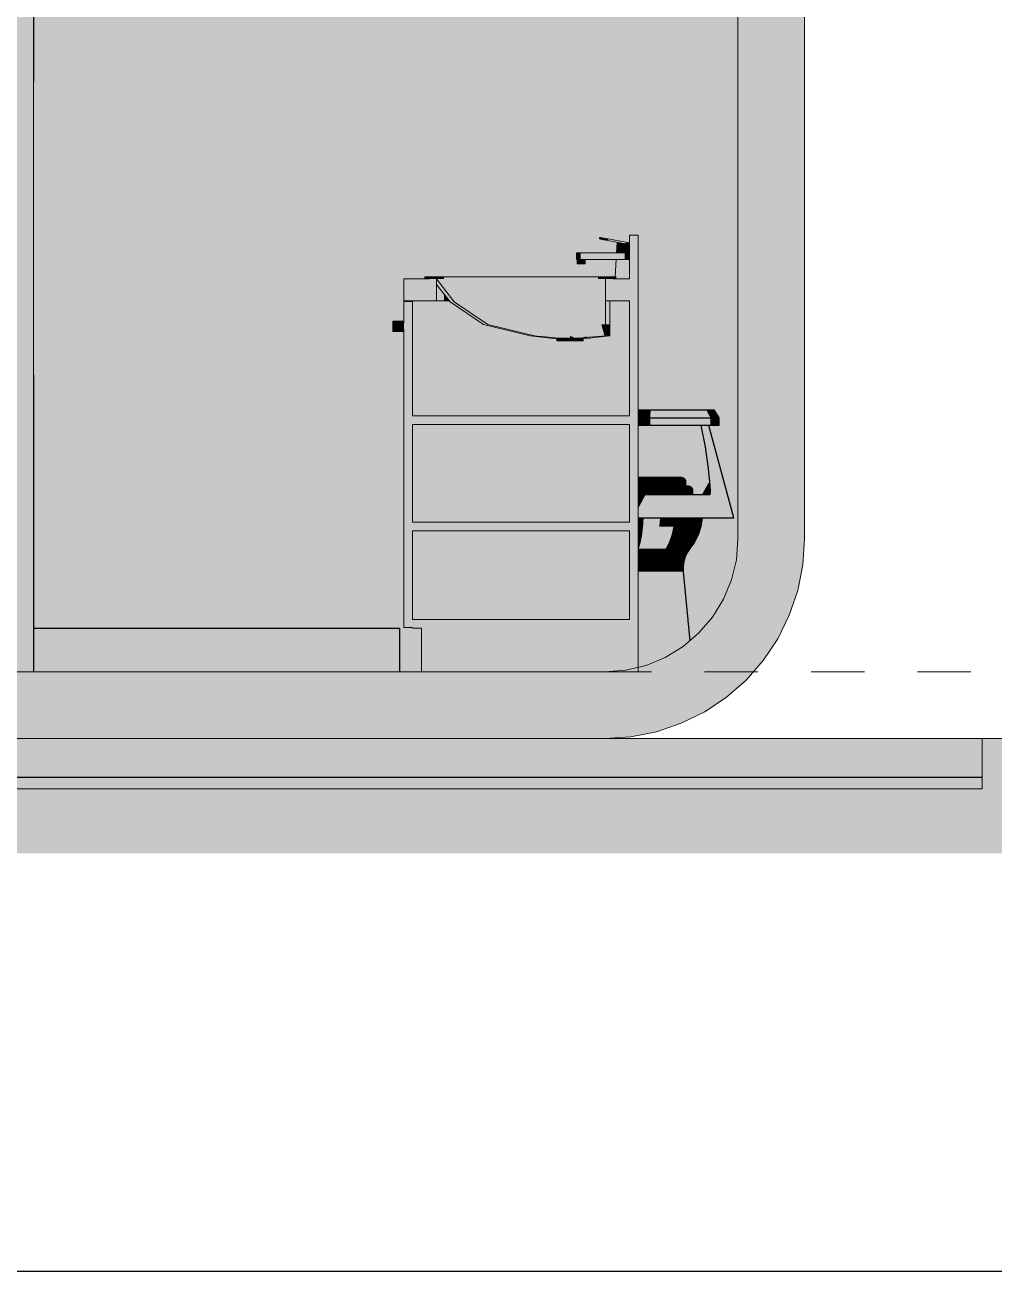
# Model space of a CAD drawing. Header units: millimetres. Extents: x -419 to 20046, y -14642 to 2638.
# Drawn here: x 10026.3 to 10142.8, y -773.4 to -623.5 of the extents above; entities that cross this region are included whole.
import ezdxf

# ---------------------------------------------------------------- set-up
doc = ezdxf.new("R2010")
doc.units = ezdxf.units.MM
for name, color, linetype, true_color in [('PDF6_A$$$FLOOR$$$RAILINGS.3D', 7, 'Continuous', 0x757575), ('PDF6_A$$$SLAB$$$FLOOR$$$STRUCTURAL.3D', 7, 'Continuous', 0x757575), ('PDF6_A$$$WALL$$$EXTERIOR.3D', 7, 'Continuous', 0x757575), ('PDF6_A$$$WALL$$$INTERIOR.3D', 7, 'Continuous', 0xbfbfbf), ('PDF6_P$$$PLUMBING$$$FIXTURES.3D', 7, 'Continuous', 0xffffff)]:
    doc.layers.add(name, color=color, linetype=linetype, true_color=true_color)
doc.layers.add('PDF6_Geometry', color=7, linetype='Continuous')

msp = doc.modelspace()

# ---------------------------------------------------------------- hatches: boundary and pattern name
at = {"layer": 'PDF6_A$$$WALL$$$EXTERIOR.3D', "true_color": 0xffffff, "transparency": 33554559}
for points in [[(9572.191, -584.525), (9572.191, -592.525), (10096.007, -592.525), (10098.512, -592.721), (10100.953, -593.308), (10103.271, -594.268), (10105.413, -595.581), (10107.323, -597.211), (10108.953, -599.121), (10110.264, -601.261), (10111.226, -603.581), (10111.811, -606.023), (10112.007, -608.525), (10112.007, -685.325), (10111.811, -687.829), (10111.226, -690.268), (10110.264, -692.589), (10108.953, -694.731), (10107.323, -696.638), (10105.413, -698.268), (10103.271, -699.581), (10100.953, -700.541), (10098.512, -701.128), (10096.007, -701.325), (9572.191, -701.325), (9572.191, -709.325), (10096.007, -709.325), (10099.142, -709.121), (10102.221, -708.508), (10105.191, -707.498), (10108.008, -706.11), (10110.619, -704.366), (10112.98, -702.295), (10115.048, -699.936), (10116.792, -697.326), (10118.18, -694.509), (10119.191, -691.536), (10119.803, -688.457), (10120.007, -685.325), (10120.007, -608.525), (10119.803, -605.393), (10119.191, -602.314), (10118.18, -599.341), (10116.792, -596.526), (10115.048, -593.916), (10112.98, -591.555), (10110.619, -589.483), (10108.008, -587.74), (10105.191, -586.352), (10102.221, -585.344), (10099.142, -584.731), (10096.007, -584.525)], [(10027.353, -696.076), (10071.342, -696.076), (10071.342, -701.325), (10073.95, -701.325), (10073.95, -696.076), (10072.902, -696.076), (10072.902, -695.998), (10071.851, -695.998), (10071.851, -660.408), (10070.538, -660.408), (10070.538, -659.148), (10071.851, -659.148), (10071.851, -656.784), (10072.902, -656.784), (10072.902, -656.706), (10071.851, -656.706), (10071.851, -654.081), (10074.376, -654.081), (10074.376, -653.819), (10097.264, -653.819), (10097.37, -651.72), (10093.631, -651.72), (10093.631, -652.244), (10092.686, -652.244), (10092.686, -651.72), (10092.58, -651.72), (10092.58, -650.931), (10097.411, -650.931), (10097.474, -649.674), (10095.365, -649.271), (10095.402, -649.067), (10098.958, -649.742), (10098.958, -648.832), (10100.008, -648.832), (10100.008, -669.829), (10109.115, -669.829), (10109.722, -670.756), (10109.722, -671.683), (10109.671, -671.683), (10108.5, -671.683), (10111.523, -682.793), (10107.719, -682.793), (10107.547, -683.841), (10107.235, -684.831), (10106.791, -685.725), (10106.235, -686.499), (10105.915, -686.947), (10105.665, -687.472), (10105.499, -688.051), (10105.421, -688.661), (10105.433, -689.278), (10106.222, -697.578), (10107.323, -696.638), (10108.953, -694.731), (10110.264, -692.589), (10111.226, -690.268), (10111.811, -687.829), (10112.007, -685.325), (10112.007, -608.525), (10111.811, -606.023), (10111.226, -603.581), (10110.264, -601.261), (10108.953, -599.121), (10107.323, -597.211), (10105.413, -595.581), (10103.271, -594.268), (10100.953, -593.308), (10098.512, -592.721), (10096.007, -592.525), (10027.353, -592.525)]]:
    msp.add_hatch(color=7, dxfattribs=at).paths.add_polyline_path(points)
at = {"layer": 'PDF6_P$$$PLUMBING$$$FIXTURES.3D', "true_color": 0x858e8e, "transparency": 33554559}
for points in [[(10097.988, -650.931), (10098.406, -650.931), (10098.565, -650.931), (10098.565, -649.88), (10098.015, -649.777)], [(10097.264, -653.819), (10097.383, -653.819), (10097.378, -654.081), (10097.428, -654.081), (10097.532, -651.72), (10097.37, -651.72)], [(10097.967, -651.72), (10097.909, -654.081), (10098.565, -654.081), (10098.565, -651.72), (10098.406, -651.72)]]:
    msp.add_hatch(color=252, dxfattribs=at).paths.add_polyline_path(points)
at = {"layer": 'PDF6_P$$$PLUMBING$$$FIXTURES.3D', "transparency": 33554559}
for points in [[(10075.766, -654.081), (10075.766, -654.726), (10077.397, -656.81), (10077.903, -656.81), (10075.769, -654.081)], [(10096.09, -656.81), (10096.597, -656.81), (10096.597, -656.706), (10096.093, -656.706), (10096.093, -654.081), (10096.09, -654.081)], [(10077.314, -656.706), (10072.902, -656.706), (10072.902, -670.529), (10098.958, -670.529), (10098.958, -656.706), (10096.597, -656.706), (10096.597, -660.904), (10093.394, -661.272), (10093.394, -661.534), (10090.245, -661.534), (10090.245, -661.272), (10087.04, -660.904), (10081.428, -659.541), (10077.397, -656.81)], [(10089.428, -660.904), (10087.68, -660.904), (10089.136, -661.065), (10090.093, -661.143), (10090.635, -661.181)], [(10093.561, -661.136), (10094.606, -661.053), (10095.155, -661.012), (10095.957, -660.904), (10094.208, -660.904)], [(10100.991, -671.683), (10100.008, -675.188), (10100.008, -677.912), (10100.522, -677.912), (10100.868, -677.912)], [(10102.901, -677.912), (10103.067, -677.912), (10103.518, -677.912), (10105.519, -671.683), (10103.072, -671.683)], [(10105.519, -671.683), (10105.171, -677.912), (10105.176, -677.912), (10105.229, -677.914), (10105.33, -677.935), (10105.426, -677.975), (10105.511, -678.033), (10105.584, -678.106), (10105.615, -678.149), (10107.56, -671.683)], [(10107.56, -671.683), (10105.615, -678.149), (10105.642, -678.192), (10105.683, -678.285), (10105.703, -678.386), (10105.705, -678.438), (10105.705, -678.963), (10106.018, -678.963), (10106.068, -678.965), (10106.169, -678.985), (10106.267, -679.026), (10106.353, -679.081), (10106.426, -679.154), (10106.484, -679.24), (10106.509, -679.3)], [(10107.56, -671.683), (10106.509, -679.3), (10106.522, -679.336), (10106.544, -679.436), (10106.547, -679.487), (10106.547, -679.545), (10108.084, -674.256)], [(10100.008, -686.947), (10101.641, -686.947), (10101.82, -686.499), (10100.102, -686.499), (10100.008, -686.842)], [(10100.008, -689.278), (10100.008, -695.139), (10100.21, -700.72), (10100.953, -700.541), (10101.946, -700.13), (10101.374, -689.278)], [(10101.374, -689.278), (10101.946, -700.13), (10103.271, -699.581), (10103.443, -699.478), (10102.76, -689.278)], [(10103.894, -689.278), (10104.64, -698.742), (10105.413, -698.268), (10105.519, -698.18), (10104.738, -689.278)]]:
    msp.add_hatch(color=256, dxfattribs=at).paths.add_polyline_path(points)

# ---------------------------------------------------------------- linework, layer by layer
at = {"layer": 'PDF6_A$$$FLOOR$$$RAILINGS.3D', "color": 7, "lineweight": 13}
for points in [[(10037.603, -701.325), (10031.203, -701.325)], [(10050.403, -701.325), (10044.003, -701.325)], [(10063.203, -701.325), (10056.803, -701.325)], [(10076.003, -701.325), (10069.603, -701.325)], [(10088.803, -701.325), (10082.403, -701.325)], [(10101.603, -701.325), (10095.203, -701.325)], [(10114.403, -701.325), (10108.003, -701.325)], [(10127.203, -701.325), (10120.803, -701.325)], [(10140.003, -701.325), (10133.603, -701.325)], [(10037.634, -709.327), (10031.234, -709.327)], [(10050.434, -709.327), (10044.034, -709.327)], [(10063.234, -709.327), (10056.834, -709.327)], [(10076.034, -709.327), (10069.634, -709.327)], [(10088.834, -709.327), (10082.434, -709.327)], [(10101.634, -709.327), (10095.234, -709.327)], [(10114.434, -709.327), (10108.034, -709.327)], [(10127.234, -709.327), (10120.834, -709.327)], [(10140.034, -709.327), (10133.634, -709.327)]]:
    msp.add_lwpolyline(points, dxfattribs=at)
at = {"layer": 'PDF6_A$$$FLOOR$$$RAILINGS.3D', "lineweight": 9}
msp.add_lwpolyline([(9467.941, -709.327), (10322.545, -709.327)], dxfattribs=at)
at = {"layer": 'PDF6_A$$$FLOOR$$$RAILINGS.3D', "color": 7, "lineweight": 0, "true_color": 0xffffff, "transparency": 33554559}
msp.add_solid([(9467.941, -723.115), (9467.941, -709.327), (10322.545, -723.115), (10322.545, -709.327)], dxfattribs=at)
at = {"layer": 'PDF6_A$$$SLAB$$$FLOOR$$$STRUCTURAL.3D', "color": 7, "lineweight": 18}
msp.add_lwpolyline([(10141.341, -715.382), (10141.341, -709.327), (9572.191, -709.327), (9489.341, -709.327), (9489.341, -715.382), (9572.191, -715.382)], close=True, dxfattribs=at)
at = {"layer": 'PDF6_A$$$SLAB$$$FLOOR$$$STRUCTURAL.3D', "color": 253, "lineweight": 25, "true_color": 0xa5a5a5}
msp.add_lwpolyline([(9489.341, -713.991), (9572.191, -713.991), (10141.341, -713.991)], dxfattribs=at)
at = {"layer": 'PDF6_A$$$SLAB$$$FLOOR$$$STRUCTURAL.3D', "color": 7, "lineweight": 0, "true_color": 0xffffff, "transparency": 33554559}
msp.add_solid([(9572.191, -715.382), (10141.341, -715.382), (9572.191, -709.327), (10141.341, -709.327)], dxfattribs=at)
at = {"layer": 'PDF6_A$$$WALL$$$EXTERIOR.3D', "color": 7, "lineweight": 18}
for points in [[(10120.007, -608.525), (10120.007, -685.325), (10119.803, -688.457), (10119.191, -691.536), (10118.18, -694.509), (10116.792, -697.326), (10115.048, -699.936), (10112.98, -702.295), (10110.619, -704.366), (10108.008, -706.11), (10105.191, -707.498), (10102.221, -708.508), (10099.142, -709.121), (10096.007, -709.325), (9572.191, -709.325)], [(9653.441, -701.325), (10025.254, -701.325), (10027.353, -701.325), (10073.95, -701.325), (10096.007, -701.325), (10098.512, -701.128), (10100.953, -700.541), (10103.271, -699.581), (10105.413, -698.268), (10107.323, -696.638), (10108.953, -694.731), (10110.264, -692.589), (10111.226, -690.268), (10111.811, -687.829), (10112.007, -685.325), (10112.007, -608.525)]]:
    msp.add_lwpolyline(points, dxfattribs=at)
at = {"layer": 'PDF6_A$$$WALL$$$INTERIOR.3D', "color": 7, "lineweight": 18}
msp.add_lwpolyline([(10027.353, -594.659), (10027.353, -701.325)], dxfattribs=at)
at = {"layer": 'PDF6_A$$$WALL$$$INTERIOR.3D', "lineweight": 9}
for points in [[(10027.358, -603.4), (10027.358, -630.363)], [(10027.358, -692.584), (10027.358, -665.621)]]:
    msp.add_lwpolyline(points, dxfattribs=at)
at = {"layer": 'PDF6_A$$$WALL$$$INTERIOR.3D', "color": 9, "lineweight": 25, "true_color": 0xc8c8c8}
msp.add_lwpolyline([(10027.358, -701.325), (10027.358, -692.584)], dxfattribs=at)
at = {"layer": 'PDF6_A$$$WALL$$$INTERIOR.3D', "color": 7, "lineweight": 0, "true_color": 0xffffff, "transparency": 33554559}
msp.add_solid([(10027.353, -701.325), (10027.353, -594.659), (10025.254, -701.325), (10025.254, -594.659)], dxfattribs=at)
at = {"layer": 'PDF6_Geometry', "lineweight": 25}
msp.add_lwpolyline([(10877.795, 209.325), (9456.692, 209.325), (9456.692, -773.353), (10877.795, -773.353)], close=True, dxfattribs=at)
at = {"layer": 'PDF6_P$$$PLUMBING$$$FIXTURES.3D', "color": 7, "lineweight": 18}
for points in [[(10073.95, -701.325), (10073.95, -696.076), (10072.902, -696.076), (10072.902, -695.998), (10071.851, -695.998), (10071.851, -660.171), (10070.538, -660.171), (10070.538, -659.382), (10071.851, -659.382), (10071.851, -656.784), (10072.902, -656.784), (10072.902, -670.529), (10098.958, -670.529), (10098.958, -656.706), (10096.093, -656.706), (10096.093, -654.081), (10096.09, -654.081), (10096.09, -653.819), (10096.977, -653.819), (10096.977, -654.081), (10098.958, -654.081), (10098.958, -648.832), (10100.008, -648.832), (10100.008, -654.081), (10100.008, -656.706), (10100.008, -695.026), (10100.008, -696.076), (10100.008, -701.325), (10096.007, -701.325)], [(10096.09, -654.081), (10096.09, -656.81), (10096.09, -659.541), (10096.09, -660.904), (10095.155, -661.012), (10094.606, -661.053), (10093.001, -661.181), (10092.296, -661.199), (10091.819, -661.214), (10091.192, -661.199), (10090.635, -661.181), (10090.093, -661.143), (10088.481, -661.012), (10088.214, -660.982), (10087.546, -660.904), (10081.935, -659.541), (10077.903, -656.81), (10075.769, -654.081), (10075.766, -654.081), (10075.769, -653.819), (10074.882, -653.819), (10074.882, -654.081), (10071.851, -654.081), (10071.851, -656.706), (10075.766, -656.706), (10075.766, -654.081)]]:
    msp.add_lwpolyline(points, dxfattribs=at)
at = {"layer": 'PDF6_P$$$PLUMBING$$$FIXTURES.3D', "color": 9, "lineweight": 9, "true_color": 0xbfbfbf}
for points in [[(10098.958, -649.742), (10098.514, -649.659), (10096.408, -649.258), (10095.899, -649.16), (10095.536, -649.092), (10095.402, -649.067), (10095.365, -649.271), (10095.496, -649.296), (10095.861, -649.366), (10096.367, -649.462), (10098.476, -649.865), (10098.958, -649.956)], [(10097.411, -650.931), (10097.474, -649.674)], [(10098.958, -651.72), (10098.406, -651.72), (10093.084, -651.72), (10092.827, -651.72), (10092.646, -651.72), (10092.58, -651.72), (10092.58, -650.931), (10092.646, -650.931), (10092.827, -650.931), (10093.084, -650.931), (10098.406, -650.931), (10098.958, -650.931)], [(10092.686, -651.72), (10092.686, -652.244), (10092.749, -652.244), (10092.921, -652.244), (10093.157, -652.244), (10093.394, -652.244), (10093.568, -652.244), (10093.631, -652.244), (10093.631, -651.72)], [(10097.264, -653.819), (10097.37, -651.72)], [(10074.376, -654.081), (10074.376, -653.819), (10074.882, -653.819)], [(10075.769, -653.819), (10076.691, -653.819), (10080.597, -653.819), (10085.928, -653.819), (10091.263, -653.819), (10095.168, -653.819), (10096.09, -653.819)], [(10096.977, -653.819), (10097.383, -653.819)], [(10096.597, -656.706), (10096.597, -656.81), (10096.597, -659.541), (10096.597, -660.904), (10093.394, -661.272), (10093.394, -661.534), (10093.183, -661.534), (10092.606, -661.534), (10091.819, -661.534), (10091.031, -661.534), (10090.454, -661.534), (10090.245, -661.534), (10090.245, -661.272), (10087.04, -660.904), (10081.428, -659.541), (10077.397, -656.81), (10075.766, -654.726)], [(10072.902, -656.784), (10072.902, -656.706)], [(10077.314, -656.706), (10076.691, -656.706), (10075.766, -656.706)], [(10070.538, -659.382), (10070.538, -659.231), (10070.538, -659.148), (10071.851, -659.148)], [(10071.851, -660.408), (10070.538, -660.408), (10070.538, -660.322), (10070.538, -660.171)], [(10093.394, -661.272), (10093.183, -661.272), (10092.606, -661.272), (10091.819, -661.272), (10091.031, -661.272), (10090.454, -661.272), (10090.245, -661.272)]]:
    msp.add_lwpolyline(points, dxfattribs=at)
at = {"layer": 'PDF6_P$$$PLUMBING$$$FIXTURES.3D', "color": 9, "lineweight": 25, "true_color": 0xc8c8c8}
for points in [[(10100.008, -669.829), (10101.52, -669.829), (10103.833, -669.829), (10106.537, -669.829), (10108.19, -669.829), (10108.293, -669.829), (10108.432, -669.829), (10108.56, -669.829), (10108.699, -669.829), (10108.85, -669.829), (10108.989, -669.829), (10109.082, -669.829), (10109.115, -669.829), (10109.722, -670.756)], [(10100.008, -670.756), (10101.46, -670.756), (10103.75, -670.756), (10106.441, -670.756), (10108.686, -670.756), (10108.875, -670.756), (10109.016, -670.756), (10109.145, -670.756), (10109.283, -670.756), (10109.435, -670.756), (10109.576, -670.756), (10109.671, -670.756), (10109.722, -670.756), (10109.722, -671.683), (10109.671, -671.683), (10109.576, -671.683), (10109.435, -671.683), (10109.283, -671.683), (10109.145, -671.683), (10109.016, -671.683), (10108.875, -671.683), (10108.686, -671.683), (10106.441, -671.683), (10103.75, -671.683), (10101.46, -671.683), (10100.008, -671.683)], [(10107.56, -671.683), (10108.084, -674.256), (10108.371, -676.579), (10108.568, -678.421), (10108.669, -679.605), (10108.641, -680.013), (10108.512, -680.013), (10108.044, -680.013), (10107.484, -680.013), (10106.764, -680.013), (10106.224, -680.013), (10105.534, -680.013), (10104.856, -680.013), (10104.007, -680.013), (10103.319, -680.013), (10102.087, -680.013), (10100.893, -680.013), (10100.008, -680.013)], [(10100.008, -682.793), (10100.893, -682.793), (10102.13, -682.793), (10103.319, -682.793), (10104.11, -682.793), (10105.078, -682.793), (10105.846, -682.793), (10106.64, -682.793), (10107.235, -682.793), (10108.104, -682.793), (10108.822, -682.793), (10109.392, -682.793), (10109.765, -682.793), (10109.911, -682.793), (10110.243, -682.793), (10110.518, -682.793), (10110.702, -682.793), (10110.841, -682.793), (10110.964, -682.793), (10111.1, -682.793), (10111.382, -682.793), (10111.475, -682.793), (10111.523, -682.793), (10108.5, -671.683)], [(10100.008, -677.912), (10100.522, -677.912), (10101.684, -677.912), (10103.067, -677.912), (10104.115, -677.912), (10104.786, -677.912), (10105.176, -677.912), (10105.229, -677.914), (10105.33, -677.935), (10105.426, -677.975), (10105.511, -678.033), (10105.584, -678.106), (10105.642, -678.192), (10105.683, -678.285), (10105.703, -678.386), (10105.705, -678.438), (10105.705, -678.963)], [(10100.008, -678.963), (10100.459, -678.963), (10101.79, -678.963), (10102.951, -678.963), (10103.909, -678.963), (10104.627, -678.963), (10105.733, -678.963), (10106.015, -678.963), (10106.068, -678.965), (10106.169, -678.985), (10106.267, -679.026), (10106.353, -679.081), (10106.426, -679.154), (10106.484, -679.24), (10106.522, -679.336), (10106.544, -679.436), (10106.547, -679.487), (10106.547, -680.013)], [(10107.719, -682.793), (10107.547, -683.841), (10107.235, -684.831), (10106.791, -685.725), (10106.235, -686.499), (10105.915, -686.947), (10105.665, -687.472), (10105.499, -688.051), (10105.421, -688.661), (10105.433, -689.278), (10106.222, -697.578)], [(10027.353, -696.076), (10071.342, -696.076), (10071.342, -701.325)]]:
    msp.add_lwpolyline(points, dxfattribs=at)
at = {"layer": 'PDF6_P$$$PLUMBING$$$FIXTURES.3D', "color": 7, "lineweight": 18}
for points in [[(10098.958, -683.301), (10098.958, -671.58), (10072.902, -671.58), (10072.902, -683.301)], [(10098.958, -695.026), (10098.958, -684.352), (10072.902, -684.352), (10072.902, -695.026)]]:
    msp.add_lwpolyline(points, close=True, dxfattribs=at)
at = {"layer": 'PDF6_P$$$PLUMBING$$$FIXTURES.3D', "color": 252, "lineweight": 0, "true_color": 0x858e8e, "transparency": 33554559}
for points in [[(10095.365, -649.271), (10095.496, -649.296), (10095.402, -649.067), (10095.536, -649.092)], [(10095.496, -649.296), (10095.861, -649.366), (10095.536, -649.092), (10095.899, -649.16)], [(10095.861, -649.366), (10096.367, -649.462), (10095.899, -649.16), (10096.408, -649.258)], [(10096.367, -649.462), (10098.476, -649.865), (10096.408, -649.258), (10098.514, -649.659)], [(10097.474, -649.674), (10097.411, -650.931), (10097.617, -649.701), (10097.564, -650.931)], [(10097.617, -649.701), (10097.564, -650.931), (10098.015, -649.777), (10097.988, -650.931)], [(10098.514, -649.659), (10098.476, -649.865), (10098.958, -649.742), (10098.958, -649.956)], [(10098.565, -649.88), (10098.565, -650.931), (10098.958, -649.956), (10098.958, -650.931)], [(10092.646, -651.72), (10092.646, -650.931), (10092.58, -651.72), (10092.58, -650.931)], [(10092.827, -651.72), (10092.827, -650.931), (10092.646, -651.72), (10092.646, -650.931)], [(10093.084, -651.72), (10093.084, -650.931), (10092.827, -651.72), (10092.827, -650.931)], [(10098.406, -651.72), (10098.406, -650.931), (10093.084, -651.72), (10093.084, -650.931)], [(10098.406, -651.72), (10098.958, -651.72), (10098.406, -650.931), (10098.958, -650.931)], [(10092.686, -652.244), (10092.749, -652.244), (10092.686, -651.72), (10092.749, -651.72)], [(10092.749, -652.244), (10092.921, -652.244), (10092.749, -651.72), (10092.921, -651.72)], [(10092.921, -652.244), (10093.157, -652.244), (10092.921, -651.72), (10093.157, -651.72)], [(10093.157, -652.244), (10093.394, -652.244), (10093.157, -651.72), (10093.394, -651.72)], [(10093.394, -652.244), (10093.568, -652.244), (10093.394, -651.72), (10093.568, -651.72)], [(10093.568, -652.244), (10093.631, -652.244), (10093.568, -651.72), (10093.631, -651.72)], [(10097.532, -651.72), (10097.428, -654.081), (10097.967, -651.72), (10097.909, -654.081)], [(10098.565, -654.081), (10098.958, -654.081), (10098.565, -651.72), (10098.958, -651.72)], [(10071.851, -659.231), (10071.851, -659.148), (10070.538, -659.231), (10070.538, -659.148)], [(10071.851, -659.231), (10070.538, -659.231), (10071.851, -659.382), (10070.538, -659.382)], [(10071.851, -660.171), (10070.538, -660.171), (10071.851, -660.322), (10070.538, -660.322)], [(10071.851, -660.408), (10071.851, -660.322), (10070.538, -660.408), (10070.538, -660.322)], [(10090.245, -661.272), (10090.245, -661.534), (10090.454, -661.272), (10090.454, -661.534)], [(10090.454, -661.272), (10090.454, -661.534), (10091.031, -661.272), (10091.031, -661.534)], [(10091.031, -661.272), (10091.031, -661.534), (10091.819, -661.272), (10091.819, -661.534)], [(10091.819, -661.272), (10091.819, -661.534), (10092.606, -661.272), (10092.606, -661.534)], [(10092.606, -661.272), (10092.606, -661.534), (10093.183, -661.272), (10093.183, -661.534)], [(10093.183, -661.272), (10093.183, -661.534), (10093.394, -661.272), (10093.394, -661.534)]]:
    msp.add_solid(points, dxfattribs=at)
at = {"layer": 'PDF6_P$$$PLUMBING$$$FIXTURES.3D', "lineweight": 0, "transparency": 33554559}
for points in [[(10098.958, -654.081), (10100.008, -654.081), (10098.958, -648.832), (10100.008, -648.832)], [(10071.851, -656.706), (10075.766, -656.706), (10071.851, -654.081), (10075.766, -654.081)], [(10074.376, -653.819), (10074.376, -654.081), (10074.882, -653.819), (10074.882, -654.081)], [(10074.882, -653.819), (10074.882, -654.081), (10075.769, -653.819), (10075.769, -654.081)], [(10075.769, -653.819), (10075.769, -654.081), (10076.691, -653.819), (10076.691, -654.081)], [(10076.691, -654.081), (10075.769, -654.081), (10078.682, -656.81), (10077.903, -656.81)], [(10080.597, -653.819), (10076.691, -653.819), (10080.597, -654.081), (10076.691, -654.081)], [(10080.597, -654.081), (10076.691, -654.081), (10082.197, -656.81), (10078.682, -656.81)], [(10080.597, -653.819), (10080.597, -654.081), (10085.928, -653.819), (10085.928, -654.081)], [(10080.597, -654.081), (10082.197, -656.81), (10085.928, -654.081), (10086.997, -656.81)], [(10085.928, -653.819), (10085.928, -654.081), (10091.263, -653.819), (10091.263, -654.081)], [(10085.928, -654.081), (10086.997, -656.81), (10091.263, -654.081), (10091.797, -656.81)], [(10095.168, -653.819), (10091.263, -653.819), (10095.168, -654.081), (10091.263, -654.081)], [(10095.168, -654.081), (10091.263, -654.081), (10095.309, -656.81), (10091.797, -656.81)], [(10095.168, -653.819), (10095.168, -654.081), (10096.09, -653.819), (10096.09, -654.081)], [(10096.09, -654.081), (10095.168, -654.081), (10096.09, -656.81), (10095.309, -656.81)], [(10096.977, -653.819), (10096.09, -653.819), (10096.977, -654.081), (10096.09, -654.081)], [(10100.008, -656.706), (10100.008, -654.081), (10096.093, -656.706), (10096.093, -654.081)], [(10096.977, -654.081), (10097.378, -654.081), (10096.977, -653.819), (10097.383, -653.819)], [(10072.902, -695.998), (10072.902, -656.784), (10071.851, -695.998), (10071.851, -656.784)], [(10081.935, -659.541), (10077.903, -656.81), (10081.428, -659.541), (10077.397, -656.81)], [(10077.903, -656.81), (10081.935, -659.541), (10078.682, -656.81), (10082.444, -659.541)], [(10082.197, -656.81), (10078.682, -656.81), (10085.22, -659.541), (10082.444, -659.541)], [(10082.197, -656.81), (10085.22, -659.541), (10086.997, -656.81), (10089.012, -659.541)], [(10086.997, -656.81), (10089.012, -659.541), (10091.797, -656.81), (10092.805, -659.541)], [(10095.309, -656.81), (10091.797, -656.81), (10095.581, -659.541), (10092.805, -659.541)], [(10096.09, -656.81), (10095.309, -656.81), (10096.09, -659.541), (10095.581, -659.541)], [(10096.597, -656.81), (10096.09, -656.81), (10096.597, -659.541), (10096.09, -659.541)], [(10098.958, -695.026), (10100.008, -695.026), (10098.958, -656.706), (10100.008, -656.706)], [(10071.851, -659.382), (10070.538, -659.382), (10071.851, -660.171), (10070.538, -660.171)], [(10087.546, -660.904), (10081.935, -659.541), (10087.04, -660.904), (10081.428, -659.541)], [(10082.444, -659.541), (10081.935, -659.541), (10087.68, -660.904), (10087.546, -660.904)], [(10082.444, -659.541), (10087.68, -660.904), (10085.22, -659.541), (10089.428, -660.904)], [(10089.012, -659.541), (10085.22, -659.541), (10091.819, -660.904), (10089.428, -660.904)], [(10092.805, -659.541), (10089.012, -659.541), (10094.208, -660.904), (10091.819, -660.904)], [(10092.805, -659.541), (10094.208, -660.904), (10095.581, -659.541), (10095.957, -660.904)], [(10096.09, -659.541), (10095.581, -659.541), (10096.09, -660.904), (10095.957, -660.904)], [(10096.597, -659.541), (10096.09, -659.541), (10096.597, -660.904), (10096.09, -660.904)], [(10088.214, -660.982), (10087.546, -660.904), (10090.245, -661.272), (10087.04, -660.904)], [(10087.546, -660.904), (10088.214, -660.982), (10087.68, -660.904), (10088.481, -661.012)], [(10089.136, -661.065), (10087.68, -660.904), (10088.481, -661.012)], [(10088.481, -661.012), (10088.214, -660.982), (10090.454, -661.272), (10090.245, -661.272)], [(10090.093, -661.143), (10088.481, -661.012), (10090.454, -661.272)], [(10091.819, -660.904), (10089.428, -660.904), (10091.819, -661.214), (10091.358, -661.201)], [(10091.358, -661.201), (10089.428, -660.904), (10091.192, -661.199), (10090.635, -661.181)], [(10090.635, -661.181), (10090.093, -661.143), (10091.031, -661.272), (10090.454, -661.272)], [(10091.192, -661.199), (10090.635, -661.181), (10091.031, -661.272)], [(10091.819, -661.214), (10091.192, -661.199), (10091.819, -661.272), (10091.031, -661.272)], [(10094.208, -660.904), (10091.819, -660.904), (10093.001, -661.181), (10092.442, -661.196)], [(10092.442, -661.196), (10091.819, -660.904), (10092.296, -661.199), (10091.819, -661.214)], [(10093.001, -661.181), (10092.296, -661.199), (10092.606, -661.272), (10091.819, -661.272)], [(10092.296, -661.199), (10091.819, -661.214), (10091.819, -661.272)], [(10095.155, -661.012), (10094.606, -661.053), (10093.183, -661.272), (10092.606, -661.272)], [(10094.606, -661.053), (10093.001, -661.181), (10092.606, -661.272)], [(10094.208, -660.904), (10093.001, -661.181), (10093.561, -661.136)], [(10096.597, -660.904), (10096.09, -660.904), (10093.183, -661.272), (10095.155, -661.012)], [(10096.597, -660.904), (10093.183, -661.272), (10093.394, -661.272)], [(10095.957, -660.904), (10095.155, -661.012), (10095.448, -660.977)], [(10095.448, -660.977), (10096.09, -660.904), (10095.957, -660.904)], [(10098.958, -671.58), (10098.958, -670.529), (10072.902, -671.58), (10072.902, -670.529)], [(10100.008, -669.829), (10100.008, -670.756), (10101.52, -669.829), (10101.46, -670.756)], [(10101.46, -670.756), (10100.008, -670.756), (10101.46, -671.683), (10100.008, -671.683)], [(10101.52, -669.829), (10101.46, -670.756), (10103.833, -669.829), (10103.75, -670.756)], [(10103.75, -671.683), (10103.75, -670.756), (10101.46, -671.683), (10101.46, -670.756)], [(10106.441, -670.756), (10106.537, -669.829), (10103.75, -670.756), (10103.833, -669.829)], [(10106.441, -671.683), (10106.441, -670.756), (10103.75, -671.683), (10103.75, -670.756)], [(10108.686, -670.756), (10108.19, -669.829), (10106.441, -670.756), (10106.537, -669.829)], [(10108.686, -671.683), (10108.686, -670.756), (10106.441, -671.683), (10106.441, -670.756)], [(10108.875, -670.756), (10108.293, -669.829), (10108.686, -670.756), (10108.19, -669.829)], [(10108.432, -669.829), (10108.293, -669.829), (10109.016, -670.756), (10108.875, -670.756)], [(10109.145, -670.756), (10108.56, -669.829), (10109.016, -670.756), (10108.432, -669.829)], [(10109.283, -670.756), (10108.699, -669.829), (10109.145, -670.756), (10108.56, -669.829)], [(10108.875, -671.683), (10108.875, -670.756), (10108.686, -671.683), (10108.686, -670.756)], [(10108.85, -669.829), (10108.699, -669.829), (10109.435, -670.756), (10109.283, -670.756)], [(10109.576, -670.756), (10108.989, -669.829), (10109.435, -670.756), (10108.85, -669.829)], [(10108.875, -671.683), (10109.016, -671.683), (10108.875, -670.756), (10109.016, -670.756)], [(10109.671, -670.756), (10109.082, -669.829), (10109.576, -670.756), (10108.989, -669.829)], [(10109.145, -671.683), (10109.145, -670.756), (10109.016, -671.683), (10109.016, -670.756)], [(10109.722, -670.756), (10109.115, -669.829), (10109.671, -670.756), (10109.082, -669.829)], [(10109.283, -671.683), (10109.283, -670.756), (10109.145, -671.683), (10109.145, -670.756)], [(10109.283, -671.683), (10109.435, -671.683), (10109.283, -670.756), (10109.435, -670.756)], [(10109.576, -671.683), (10109.576, -670.756), (10109.435, -671.683), (10109.435, -670.756)], [(10109.671, -671.683), (10109.671, -670.756), (10109.576, -671.683), (10109.576, -670.756)], [(10109.722, -671.683), (10109.722, -670.756), (10109.671, -671.683), (10109.671, -670.756)], [(10098.958, -671.58), (10072.902, -671.58), (10098.958, -683.301), (10072.902, -683.301)], [(10100.008, -671.683), (10100.008, -675.188), (10100.991, -671.683)], [(10100.868, -677.912), (10101.392, -677.912), (10100.991, -671.683), (10103.072, -671.683)], [(10103.072, -671.683), (10101.392, -677.912), (10102.901, -677.912), (10102.175, -677.912)], [(10103.518, -677.912), (10104.786, -677.912), (10105.519, -671.683), (10105.171, -677.912)], [(10110.367, -682.793), (10110.518, -682.793), (10107.56, -671.683)], [(10110.367, -682.793), (10107.56, -671.683), (10108.084, -674.256)], [(10107.734, -671.683), (10107.56, -671.683), (10110.518, -682.793)], [(10107.734, -671.683), (10110.518, -682.793), (10110.702, -682.793)], [(10107.734, -671.683), (10110.702, -682.793), (10107.86, -671.683)], [(10107.86, -671.683), (10110.702, -682.793), (10110.841, -682.793)], [(10110.841, -682.793), (10107.978, -671.683), (10107.86, -671.683)], [(10110.841, -682.793), (10110.964, -682.793), (10107.978, -671.683)], [(10110.964, -682.793), (10108.104, -671.683), (10107.978, -671.683)], [(10110.964, -682.793), (10111.1, -682.793), (10108.104, -671.683)], [(10108.24, -671.683), (10108.104, -671.683), (10111.1, -682.793)], [(10108.24, -671.683), (10111.1, -682.793), (10111.246, -682.793)], [(10111.246, -682.793), (10108.369, -671.683), (10108.24, -671.683)], [(10111.246, -682.793), (10111.382, -682.793), (10108.369, -671.683)], [(10111.382, -682.793), (10108.454, -671.683), (10108.369, -671.683)], [(10111.382, -682.793), (10111.475, -682.793), (10108.454, -671.683)], [(10111.475, -682.793), (10108.5, -671.683), (10108.454, -671.683)], [(10111.475, -682.793), (10111.523, -682.793), (10108.5, -671.683)], [(10106.547, -680.013), (10107.177, -680.013), (10106.547, -679.545), (10108.084, -674.256)], [(10107.177, -680.013), (10108.371, -676.579), (10108.084, -674.256)], [(10110.243, -682.793), (10110.367, -682.793), (10108.084, -674.256)], [(10110.243, -682.793), (10108.084, -674.256), (10108.371, -676.579)], [(10107.177, -680.013), (10107.666, -680.013), (10108.371, -676.579)], [(10107.666, -680.013), (10108.568, -678.421), (10108.371, -676.579)], [(10110.095, -682.793), (10110.243, -682.793), (10108.371, -676.579)], [(10110.095, -682.793), (10108.371, -676.579), (10108.568, -678.421)], [(10100.522, -677.912), (10100.008, -677.912), (10100.55, -677.914), (10100.008, -677.914)], [(10100.55, -677.914), (10100.008, -677.914), (10100.606, -677.935), (10100.008, -677.935)], [(10100.606, -677.935), (10100.008, -677.935), (10100.656, -677.975), (10100.008, -677.975)], [(10100.656, -677.975), (10100.008, -677.975), (10100.701, -678.033), (10100.008, -678.033)], [(10100.701, -678.033), (10100.008, -678.033), (10100.739, -678.106), (10100.008, -678.106)], [(10100.739, -678.106), (10100.008, -678.106), (10100.772, -678.192), (10100.008, -678.192)], [(10100.772, -678.192), (10100.008, -678.192), (10100.792, -678.285), (10100.008, -678.285)], [(10100.792, -678.285), (10100.008, -678.285), (10100.802, -678.386), (10100.008, -678.386)], [(10100.802, -678.386), (10100.008, -678.386), (10100.805, -678.438), (10100.008, -678.438)], [(10100.805, -678.438), (10100.008, -678.438), (10100.805, -678.963), (10100.008, -678.963)], [(10101.719, -677.914), (10101.684, -677.912), (10100.55, -677.914), (10100.522, -677.912)], [(10101.792, -677.935), (10101.719, -677.914), (10100.606, -677.935), (10100.55, -677.914)], [(10101.86, -677.975), (10101.792, -677.935), (10100.656, -677.975), (10100.606, -677.935)], [(10101.921, -678.033), (10101.86, -677.975), (10100.701, -678.033), (10100.656, -677.975)], [(10101.971, -678.106), (10101.921, -678.033), (10100.739, -678.106), (10100.701, -678.033)], [(10102.012, -678.192), (10101.971, -678.106), (10100.772, -678.192), (10100.739, -678.106)], [(10102.039, -678.285), (10102.012, -678.192), (10100.792, -678.285), (10100.772, -678.192)], [(10102.054, -678.386), (10102.039, -678.285), (10100.802, -678.386), (10100.792, -678.285)], [(10102.057, -678.438), (10102.054, -678.386), (10100.805, -678.438), (10100.802, -678.386)], [(10102.057, -678.963), (10102.057, -678.438), (10100.805, -678.963), (10100.805, -678.438)], [(10103.067, -677.912), (10101.684, -677.912), (10103.11, -677.914), (10101.719, -677.914)], [(10101.719, -677.914), (10101.792, -677.935), (10103.11, -677.914), (10103.196, -677.935)], [(10101.792, -677.935), (10101.86, -677.975), (10103.196, -677.935), (10103.276, -677.975)], [(10103.276, -677.975), (10101.86, -677.975), (10103.347, -678.033), (10101.921, -678.033)], [(10101.921, -678.033), (10101.971, -678.106), (10103.347, -678.033), (10103.407, -678.106)], [(10101.971, -678.106), (10102.012, -678.192), (10103.407, -678.106), (10103.458, -678.192)], [(10103.458, -678.192), (10102.012, -678.192), (10103.491, -678.285), (10102.039, -678.285)], [(10102.039, -678.285), (10102.054, -678.386), (10103.491, -678.285), (10103.506, -678.386)], [(10102.054, -678.386), (10102.057, -678.438), (10103.506, -678.386), (10103.508, -678.438)], [(10102.057, -678.438), (10102.057, -678.963), (10103.508, -678.438), (10103.508, -678.963)], [(10104.163, -677.914), (10104.115, -677.912), (10103.11, -677.914), (10103.067, -677.912)], [(10104.257, -677.935), (10104.163, -677.914), (10103.196, -677.935), (10103.11, -677.914)], [(10104.345, -677.975), (10104.257, -677.935), (10103.276, -677.975), (10103.196, -677.935)], [(10104.425, -678.033), (10104.345, -677.975), (10103.347, -678.033), (10103.276, -677.975)], [(10104.493, -678.106), (10104.425, -678.033), (10103.407, -678.106), (10103.347, -678.033)], [(10104.546, -678.192), (10104.493, -678.106), (10103.458, -678.192), (10103.407, -678.106)], [(10104.582, -678.285), (10104.546, -678.192), (10103.491, -678.285), (10103.458, -678.192)], [(10104.599, -678.386), (10104.582, -678.285), (10103.506, -678.386), (10103.491, -678.285)], [(10104.602, -678.438), (10104.599, -678.386), (10103.508, -678.438), (10103.506, -678.386)], [(10104.602, -678.963), (10104.602, -678.438), (10103.508, -678.963), (10103.508, -678.438)], [(10104.836, -677.914), (10104.786, -677.912), (10104.163, -677.914), (10104.115, -677.912)], [(10104.934, -677.935), (10104.836, -677.914), (10104.257, -677.935), (10104.163, -677.914)], [(10105.028, -677.975), (10104.934, -677.935), (10104.345, -677.975), (10104.257, -677.935)], [(10105.113, -678.033), (10105.028, -677.975), (10104.425, -678.033), (10104.345, -677.975)], [(10105.184, -678.106), (10105.113, -678.033), (10104.493, -678.106), (10104.425, -678.033)], [(10105.239, -678.192), (10105.184, -678.106), (10104.546, -678.192), (10104.493, -678.106)], [(10105.28, -678.285), (10105.239, -678.192), (10104.582, -678.285), (10104.546, -678.192)], [(10105.3, -678.386), (10105.28, -678.285), (10104.599, -678.386), (10104.582, -678.285)], [(10105.302, -678.438), (10105.3, -678.386), (10104.602, -678.438), (10104.599, -678.386)], [(10105.302, -678.963), (10105.302, -678.438), (10104.602, -678.963), (10104.602, -678.438)], [(10105.229, -677.914), (10105.176, -677.912), (10104.836, -677.914), (10104.786, -677.912)], [(10105.33, -677.935), (10105.229, -677.914), (10104.934, -677.935), (10104.836, -677.914)], [(10105.426, -677.975), (10105.33, -677.935), (10105.028, -677.975), (10104.934, -677.935)], [(10105.511, -678.033), (10105.426, -677.975), (10105.113, -678.033), (10105.028, -677.975)], [(10105.584, -678.106), (10105.511, -678.033), (10105.184, -678.106), (10105.113, -678.033)], [(10105.642, -678.192), (10105.584, -678.106), (10105.239, -678.192), (10105.184, -678.106)], [(10105.683, -678.285), (10105.642, -678.192), (10105.28, -678.285), (10105.239, -678.192)], [(10105.703, -678.386), (10105.683, -678.285), (10105.3, -678.386), (10105.28, -678.285)], [(10105.705, -678.438), (10105.703, -678.386), (10105.302, -678.438), (10105.3, -678.386)], [(10105.705, -678.963), (10105.705, -678.438), (10105.302, -678.963), (10105.302, -678.438)], [(10107.666, -680.013), (10108.084, -680.013), (10108.568, -678.421)], [(10108.084, -680.013), (10108.669, -679.605), (10108.568, -678.421)], [(10109.911, -682.793), (10110.095, -682.793), (10108.568, -678.421)], [(10109.911, -682.793), (10108.568, -678.421), (10108.669, -679.605)], [(10100.459, -678.963), (10100.008, -678.963), (10100.485, -678.965), (10100.008, -678.965)], [(10100.485, -678.965), (10100.008, -678.965), (10100.527, -678.985), (10100.008, -678.985)], [(10100.527, -678.985), (10100.008, -678.985), (10100.57, -679.026), (10100.008, -679.026)], [(10100.57, -679.026), (10100.008, -679.026), (10100.611, -679.081), (10100.008, -679.081)], [(10100.611, -679.081), (10100.008, -679.081), (10100.641, -679.154), (10100.008, -679.154)], [(10100.641, -679.154), (10100.008, -679.154), (10100.669, -679.24), (10100.008, -679.24)], [(10100.669, -679.24), (10100.008, -679.24), (10100.686, -679.336), (10100.008, -679.336)], [(10100.686, -679.336), (10100.008, -679.336), (10100.694, -679.436), (10100.008, -679.436)], [(10100.694, -679.436), (10100.008, -679.436), (10100.696, -679.487), (10100.008, -679.487)], [(10100.696, -679.487), (10100.008, -679.487), (10100.696, -680.013), (10100.008, -680.013)], [(10100.893, -680.013), (10100.008, -681.696), (10100.893, -682.793), (10100.008, -682.793)], [(10100.008, -680.013), (10100.008, -681.696), (10100.893, -680.013)], [(10101.82, -678.965), (10101.79, -678.963), (10100.485, -678.965), (10100.459, -678.963)], [(10101.883, -678.985), (10101.82, -678.965), (10100.527, -678.985), (10100.485, -678.965)], [(10101.938, -679.026), (10101.883, -678.985), (10100.57, -679.026), (10100.527, -678.985)], [(10101.991, -679.081), (10101.938, -679.026), (10100.611, -679.081), (10100.57, -679.026)], [(10102.034, -679.154), (10101.991, -679.081), (10100.641, -679.154), (10100.611, -679.081)], [(10102.069, -679.24), (10102.034, -679.154), (10100.669, -679.24), (10100.641, -679.154)], [(10102.092, -679.336), (10102.069, -679.24), (10100.686, -679.336), (10100.669, -679.24)], [(10102.105, -679.436), (10102.092, -679.336), (10100.694, -679.436), (10100.686, -679.336)], [(10102.107, -679.487), (10102.105, -679.436), (10100.696, -679.487), (10100.694, -679.436)], [(10102.107, -680.013), (10102.107, -679.487), (10100.696, -680.013), (10100.696, -679.487)], [(10100.893, -682.793), (10102.13, -682.793), (10102.087, -680.013)], [(10100.893, -682.793), (10102.087, -680.013), (10100.893, -680.013)], [(10102.989, -678.965), (10102.951, -678.963), (10101.82, -678.965), (10101.79, -678.963)], [(10103.065, -678.985), (10102.989, -678.965), (10101.883, -678.985), (10101.82, -678.965)], [(10103.135, -679.026), (10103.065, -678.985), (10101.938, -679.026), (10101.883, -678.985)], [(10103.198, -679.081), (10103.135, -679.026), (10101.991, -679.081), (10101.938, -679.026)], [(10103.251, -679.154), (10103.198, -679.081), (10102.034, -679.154), (10101.991, -679.081)], [(10103.294, -679.24), (10103.251, -679.154), (10102.069, -679.24), (10102.034, -679.154)], [(10103.322, -679.336), (10103.294, -679.24), (10102.092, -679.336), (10102.069, -679.24)], [(10102.13, -682.793), (10103.319, -680.013), (10102.087, -680.013)], [(10103.337, -679.436), (10103.322, -679.336), (10102.105, -679.436), (10102.092, -679.336)], [(10103.339, -679.487), (10103.337, -679.436), (10102.107, -679.487), (10102.105, -679.436)], [(10103.339, -680.013), (10103.339, -679.487), (10102.107, -680.013), (10102.107, -679.487)], [(10102.13, -682.793), (10103.319, -682.793), (10103.319, -680.013)], [(10102.951, -678.963), (10102.989, -678.965), (10103.909, -678.963), (10103.952, -678.965)], [(10102.989, -678.965), (10103.065, -678.985), (10103.952, -678.965), (10104.037, -678.985)], [(10103.065, -678.985), (10103.135, -679.026), (10104.037, -678.985), (10104.118, -679.026)], [(10103.135, -679.026), (10103.198, -679.081), (10104.118, -679.026), (10104.191, -679.081)], [(10104.191, -679.081), (10103.198, -679.081), (10104.252, -679.154), (10103.251, -679.154)], [(10103.251, -679.154), (10103.294, -679.24), (10104.252, -679.154), (10104.299, -679.24)], [(10104.299, -679.24), (10103.294, -679.24), (10104.332, -679.336), (10103.322, -679.336)], [(10103.319, -682.793), (10104.11, -682.793), (10104.007, -680.013)], [(10103.319, -682.793), (10104.007, -680.013), (10103.319, -680.013)], [(10104.332, -679.336), (10103.322, -679.336), (10104.35, -679.436), (10103.337, -679.436)], [(10104.35, -679.436), (10103.337, -679.436), (10104.352, -679.487), (10103.339, -679.487)], [(10103.339, -679.487), (10103.339, -680.013), (10104.352, -679.487), (10104.352, -680.013)], [(10104.675, -678.965), (10104.627, -678.963), (10103.952, -678.965), (10103.909, -678.963)], [(10104.768, -678.985), (10104.675, -678.965), (10104.037, -678.985), (10103.952, -678.965)], [(10104.007, -680.013), (10104.11, -682.793), (10104.856, -680.013)], [(10104.856, -679.026), (10104.768, -678.985), (10104.118, -679.026), (10104.037, -678.985)], [(10104.856, -680.013), (10104.11, -682.793), (10105.078, -682.793)], [(10104.937, -679.081), (10104.856, -679.026), (10104.191, -679.081), (10104.118, -679.026)], [(10105.005, -679.154), (10104.937, -679.081), (10104.252, -679.154), (10104.191, -679.081)], [(10105.058, -679.24), (10105.005, -679.154), (10104.299, -679.24), (10104.252, -679.154)], [(10105.093, -679.336), (10105.058, -679.24), (10104.332, -679.336), (10104.299, -679.24)], [(10105.113, -679.436), (10105.093, -679.336), (10104.35, -679.436), (10104.332, -679.336)], [(10105.116, -679.487), (10105.113, -679.436), (10104.352, -679.487), (10104.35, -679.436)], [(10105.116, -680.013), (10105.116, -679.487), (10104.352, -680.013), (10104.352, -679.487)], [(10105.784, -678.965), (10105.733, -678.963), (10104.675, -678.965), (10104.627, -678.963)], [(10105.884, -678.985), (10105.784, -678.965), (10104.768, -678.985), (10104.675, -678.965)], [(10105.978, -679.026), (10105.884, -678.985), (10104.856, -679.026), (10104.768, -678.985)], [(10106.063, -679.081), (10105.978, -679.026), (10104.937, -679.081), (10104.856, -679.026)], [(10104.856, -680.013), (10105.078, -682.793), (10105.534, -680.013)], [(10106.134, -679.154), (10106.063, -679.081), (10105.005, -679.154), (10104.937, -679.081)], [(10106.192, -679.24), (10106.134, -679.154), (10105.058, -679.24), (10105.005, -679.154)], [(10106.229, -679.336), (10106.192, -679.24), (10105.093, -679.336), (10105.058, -679.24)], [(10105.534, -680.013), (10105.078, -682.793), (10105.846, -682.793)], [(10106.25, -679.436), (10106.229, -679.336), (10105.113, -679.436), (10105.093, -679.336)], [(10106.252, -679.487), (10106.25, -679.436), (10105.116, -679.487), (10105.113, -679.436)], [(10106.252, -680.013), (10106.252, -679.487), (10105.116, -680.013), (10105.116, -679.487)], [(10105.846, -682.793), (10106.224, -680.013), (10105.534, -680.013)], [(10106.068, -678.965), (10106.018, -678.963), (10105.784, -678.965), (10105.733, -678.963)], [(10106.169, -678.985), (10106.068, -678.965), (10105.884, -678.985), (10105.784, -678.965)], [(10105.846, -682.793), (10106.64, -682.793), (10106.224, -680.013)], [(10106.267, -679.026), (10106.169, -678.985), (10105.978, -679.026), (10105.884, -678.985)], [(10106.353, -679.081), (10106.267, -679.026), (10106.063, -679.081), (10105.978, -679.026)], [(10106.426, -679.154), (10106.353, -679.081), (10106.134, -679.154), (10106.063, -679.081)], [(10106.484, -679.24), (10106.426, -679.154), (10106.192, -679.24), (10106.134, -679.154)], [(10106.522, -679.336), (10106.484, -679.24), (10106.229, -679.336), (10106.192, -679.24)], [(10106.64, -682.793), (10106.764, -680.013), (10106.224, -680.013)], [(10106.544, -679.436), (10106.522, -679.336), (10106.25, -679.436), (10106.229, -679.336)], [(10106.547, -679.487), (10106.544, -679.436), (10106.252, -679.487), (10106.25, -679.436)], [(10106.547, -680.013), (10106.547, -679.487), (10106.252, -680.013), (10106.252, -679.487)], [(10106.64, -682.793), (10107.235, -682.793), (10106.764, -680.013)], [(10107.235, -682.793), (10107.484, -680.013), (10106.764, -680.013)], [(10107.235, -682.793), (10108.104, -682.793), (10107.484, -680.013)], [(10108.044, -680.013), (10107.484, -680.013), (10108.104, -682.793)], [(10108.822, -682.793), (10108.044, -680.013), (10108.104, -682.793)], [(10108.822, -682.793), (10108.512, -680.013), (10108.044, -680.013)], [(10108.084, -680.013), (10108.459, -680.013), (10108.669, -679.605)], [(10108.669, -679.605), (10108.459, -680.013), (10108.641, -680.013)], [(10108.822, -682.793), (10109.392, -682.793), (10108.512, -680.013)], [(10108.641, -680.013), (10108.512, -680.013), (10109.392, -682.793)], [(10109.765, -682.793), (10108.669, -679.605), (10108.641, -680.013)], [(10108.641, -680.013), (10109.392, -682.793), (10109.765, -682.793)], [(10109.765, -682.793), (10109.911, -682.793), (10108.669, -679.605)], [(10100.008, -683.841), (10100.603, -683.841), (10100.008, -682.793), (10100.669, -682.793)], [(10100.669, -682.793), (10100.603, -683.841), (10102.644, -682.793), (10102.548, -683.841)], [(10102.548, -683.841), (10104.252, -683.841), (10102.644, -682.793), (10104.372, -682.793)], [(10104.372, -682.793), (10104.252, -683.841), (10105.794, -682.793), (10105.65, -683.841)], [(10105.794, -682.793), (10105.65, -683.841), (10106.849, -682.793), (10106.691, -683.841)], [(10106.691, -683.841), (10107.331, -683.841), (10106.849, -682.793), (10107.499, -682.793)], [(10107.499, -682.793), (10107.331, -683.841), (10107.719, -682.793), (10107.547, -683.841)], [(10098.958, -684.352), (10098.958, -683.301), (10072.902, -684.352), (10072.902, -683.301)], [(10072.902, -695.026), (10098.958, -695.026), (10072.902, -684.352), (10098.958, -684.352)], [(10100.008, -684.831), (10100.485, -684.831), (10100.008, -683.841), (10100.603, -683.841)], [(10100.603, -683.841), (10100.485, -684.831), (10102.548, -683.841), (10102.374, -684.831)], [(10102.548, -683.841), (10102.374, -684.831), (10104.252, -683.841), (10104.032, -684.831)], [(10104.252, -683.841), (10104.032, -684.831), (10105.65, -683.841), (10105.39, -684.831)], [(10105.65, -683.841), (10105.39, -684.831), (10106.691, -683.841), (10106.401, -684.831)], [(10106.691, -683.841), (10106.401, -684.831), (10107.331, -683.841), (10107.023, -684.831)], [(10107.331, -683.841), (10107.023, -684.831), (10107.547, -683.841), (10107.235, -684.831)], [(10100.485, -684.831), (10100.008, -684.831), (10100.316, -685.725), (10100.008, -685.725)], [(10100.316, -685.725), (10100.008, -685.725), (10100.102, -686.499), (10100.008, -686.499)], [(10100.316, -685.725), (10100.102, -686.499), (10102.13, -685.725), (10101.82, -686.499)], [(10100.485, -684.831), (10100.316, -685.725), (10102.374, -684.831), (10102.13, -685.725)], [(10101.82, -686.499), (10103.324, -686.499), (10102.13, -685.725), (10103.717, -685.725)], [(10102.374, -684.831), (10102.13, -685.725), (10104.032, -684.831), (10103.717, -685.725)], [(10103.717, -685.725), (10103.324, -686.499), (10105.023, -685.725), (10104.559, -686.499)], [(10104.032, -684.831), (10103.717, -685.725), (10105.39, -684.831), (10105.023, -685.725)], [(10105.023, -685.725), (10104.559, -686.499), (10105.993, -685.725), (10105.476, -686.499)], [(10105.39, -684.831), (10105.023, -685.725), (10106.401, -684.831), (10105.993, -685.725)], [(10105.476, -686.499), (10106.043, -686.499), (10105.993, -685.725), (10106.59, -685.725)], [(10106.401, -684.831), (10105.993, -685.725), (10107.023, -684.831), (10106.59, -685.725)], [(10106.59, -685.725), (10106.043, -686.499), (10106.791, -685.725), (10106.235, -686.499)], [(10107.023, -684.831), (10106.59, -685.725), (10107.235, -684.831), (10106.791, -685.725)], [(10100.008, -686.499), (10100.008, -686.842), (10100.102, -686.499)], [(10101.641, -686.947), (10100.008, -686.947), (10101.503, -687.472), (10100.008, -687.472)], [(10100.008, -687.472), (10100.008, -688.051), (10101.503, -687.472), (10101.412, -688.051)], [(10101.503, -687.472), (10101.412, -688.051), (10102.924, -687.472), (10102.805, -688.051)], [(10101.641, -686.947), (10101.503, -687.472), (10103.098, -686.947), (10102.924, -687.472)], [(10101.641, -686.947), (10103.098, -686.947), (10101.82, -686.499), (10103.324, -686.499)], [(10102.924, -687.472), (10102.805, -688.051), (10104.088, -687.472), (10103.949, -688.051)], [(10103.098, -686.947), (10102.924, -687.472), (10104.294, -686.947), (10104.088, -687.472)], [(10103.324, -686.499), (10103.098, -686.947), (10104.559, -686.499), (10104.294, -686.947)], [(10104.088, -687.472), (10103.949, -688.051), (10104.952, -687.472), (10104.798, -688.051)], [(10104.294, -686.947), (10104.088, -687.472), (10105.181, -686.947), (10104.952, -687.472)], [(10104.559, -686.499), (10104.294, -686.947), (10105.476, -686.499), (10105.181, -686.947)], [(10104.952, -687.472), (10104.798, -688.051), (10105.486, -687.472), (10105.322, -688.051)], [(10105.181, -686.947), (10104.952, -687.472), (10105.728, -686.947), (10105.486, -687.472)], [(10105.181, -686.947), (10105.728, -686.947), (10105.476, -686.499), (10106.043, -686.499)], [(10105.486, -687.472), (10105.322, -688.051), (10105.665, -687.472), (10105.499, -688.051)], [(10105.728, -686.947), (10105.486, -687.472), (10105.915, -686.947), (10105.665, -687.472)], [(10106.043, -686.499), (10105.728, -686.947), (10106.235, -686.499), (10105.915, -686.947)], [(10101.412, -688.051), (10100.008, -688.051), (10101.369, -688.661), (10100.008, -688.661)], [(10100.008, -689.278), (10101.374, -689.278), (10100.008, -688.661), (10101.369, -688.661)], [(10101.412, -688.051), (10101.369, -688.661), (10102.805, -688.051), (10102.75, -688.661)], [(10101.369, -688.661), (10101.374, -689.278), (10102.75, -688.661), (10102.76, -689.278)], [(10102.805, -688.051), (10102.75, -688.661), (10103.949, -688.051), (10103.884, -688.661)], [(10102.75, -688.661), (10102.76, -689.278), (10103.884, -688.661), (10103.894, -689.278)], [(10103.949, -688.051), (10103.884, -688.661), (10104.798, -688.051), (10104.728, -688.661)], [(10103.884, -688.661), (10103.894, -689.278), (10104.728, -688.661), (10104.738, -689.278)], [(10104.798, -688.051), (10104.728, -688.661), (10105.322, -688.051), (10105.247, -688.661)], [(10105.247, -688.661), (10104.728, -688.661), (10105.259, -689.278), (10104.738, -689.278)], [(10105.322, -688.051), (10105.247, -688.661), (10105.499, -688.051), (10105.421, -688.661)], [(10105.247, -688.661), (10105.259, -689.278), (10105.421, -688.661), (10105.433, -689.278)], [(10103.894, -689.278), (10102.76, -689.278), (10104.64, -698.742), (10103.443, -699.478)], [(10105.259, -689.278), (10104.738, -689.278), (10106.046, -697.729), (10105.519, -698.18)], [(10105.259, -689.278), (10106.046, -697.729), (10105.433, -689.278), (10106.222, -697.578)], [(10072.902, -696.076), (10100.008, -696.076), (10072.902, -695.026), (10100.008, -695.026)], [(10027.353, -701.325), (10071.342, -701.325), (10027.353, -696.076), (10071.342, -696.076)], [(10073.95, -701.325), (10100.008, -701.325), (10073.95, -696.076), (10100.008, -696.076)], [(10100.008, -696.076), (10100.008, -700.768), (10100.008, -695.139), (10100.21, -700.72)]]:
    msp.add_solid(points, dxfattribs=at)
at = {"layer": 'PDF6_P$$$PLUMBING$$$FIXTURES.3D', "color": 254, "lineweight": 0, "true_color": 0xe2dfe4, "transparency": 33554559}
for points in [[(10075.766, -654.726), (10075.766, -656.706), (10076.691, -655.91), (10076.691, -656.706)], [(10076.691, -655.91), (10076.691, -656.706), (10077.314, -656.706)]]:
    msp.add_solid(points, dxfattribs=at)

doc.saveas('drawing.dxf')
